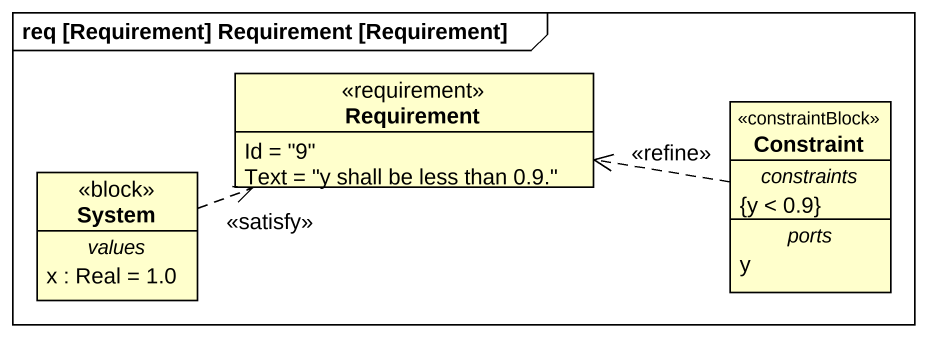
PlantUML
@startuml
mainframe req [Requirement] Requirement [Requirement]
hide circle
hide empty members
class Requirement <<requirement>> {
  Id = "9"
  Text = "y shall be less than 0.9."
}
class Constraint <<constraintBlock>> {
  -- constraints --
  {y < 0.9}
  -- ports --
  y
}
class System <<block>> {
  -- values --
  x : Real = 1.0
}
Constraint .left.> Requirement : <<refine>>
System .right.> Requirement : <<satisfy>>
@enduml
